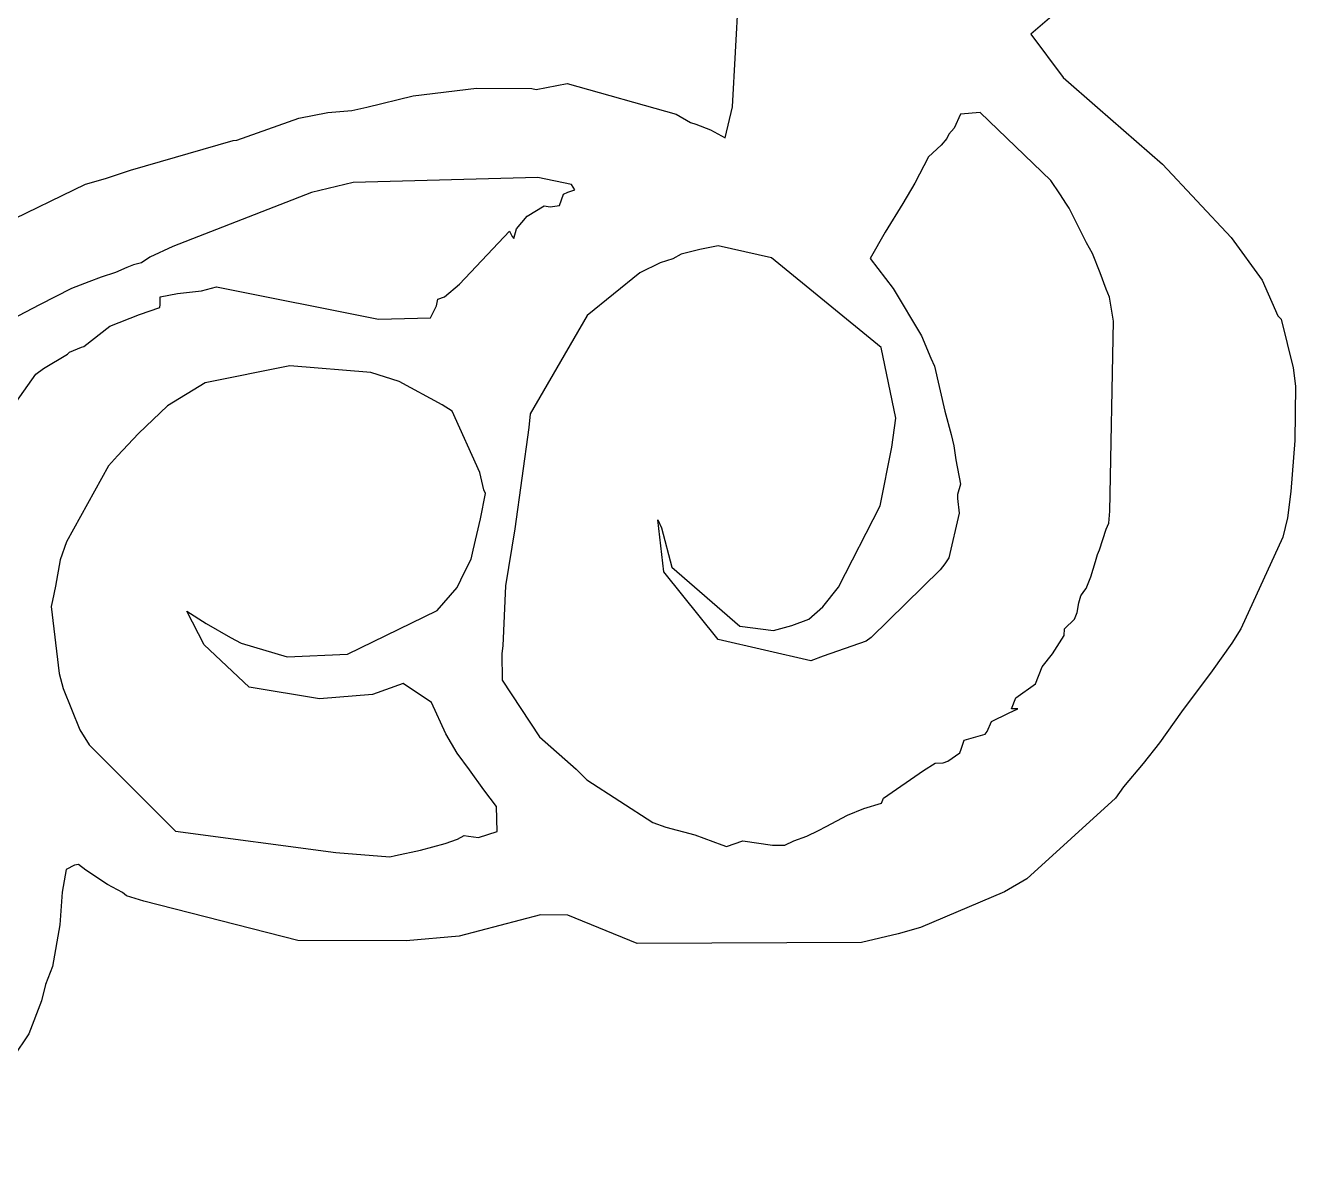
# Model space of a CAD drawing. Extents: x 0 to 208, y 1 to 205.
# Drawn here: x 171.886 to 174.728, y 195.459 to 197.987 of the extents above; entities that cross this region are included whole.
import ezdxf

# ---------------------------------------------------------------- set-up
doc = ezdxf.new("R2010")
doc.units = 0

msp = doc.modelspace()

# ---------------------------------------------------------------- linework, layer by layer
at = {"layer": 'test'}
for p, q in [((173.468083, 197.804489), (173.482844, 198.081442)), ((174.229426, 198.048129), (174.13581, 197.966764)), ((174.13581, 197.966764), (174.207785, 197.869807)), ((173.0288, 197.843294), (173.098113, 197.85622)), ((173.098113, 197.85622), (173.342359, 197.787815)), ((174.207785, 197.869807), (174.28515, 197.802587)), ((172.64997, 197.803275), (172.753387, 197.828647)), ((172.753387, 197.828647), (172.895226, 197.845834)), ((172.895226, 197.845834), (173.018724, 197.844988)), ((173.018724, 197.844988), (173.0288, 197.843294)), ((172.616366, 197.795853), (172.64997, 197.803275)), ((173.452025, 197.734701), (173.468083, 197.804489)), ((174.28515, 197.802587), (174.430308, 197.675581)), ((172.358409, 197.729502), (172.497237, 197.77892)), ((172.497237, 197.77892), (172.562072, 197.791535)), ((172.562072, 197.791535), (172.616366, 197.795853)), ((173.342359, 197.787815), (173.373858, 197.769471)), ((173.373858, 197.769471), (173.386276, 197.765209)), ((173.97848, 197.787893), (173.96386, 197.756135)), ((174.0221, 197.791534), (173.97848, 197.787893)), ((174.180714, 197.639072), (174.0221, 197.791534)), ((173.386276, 197.765209), (173.418745, 197.752791)), ((173.418745, 197.752791), (173.452025, 197.734701)), ((173.952572, 197.743209), (173.947548, 197.733613)), ((173.96386, 197.756135), (173.952572, 197.743209)), ((172.120561, 197.662548), (172.350225, 197.728938)), ((172.350225, 197.728938), (172.358409, 197.729502)), ((173.93513, 197.718204), (173.906538, 197.692606)), ((173.947548, 197.733613), (173.93513, 197.718204)), ((173.906538, 197.692606), (173.876146, 197.633049)), ((172.06452, 197.643837), (172.120561, 197.662548)), ((174.430308, 197.675581), (174.584048, 197.511816)), ((171.835584, 197.54152), (172.019982, 197.631306)), ((172.019982, 197.631306), (172.06452, 197.643837)), ((172.619025, 197.634699), (172.525951, 197.612347)), ((173.032675, 197.646271), (172.619025, 197.634699)), ((173.107653, 197.630381), (173.032675, 197.646271)), ((173.115414, 197.618133), (173.107653, 197.630381)), ((173.876146, 197.633049), (173.849617, 197.5881)), ((174.200836, 197.609159), (174.180714, 197.639072)), ((172.525951, 197.612347), (172.215888, 197.491564)), ((173.080701, 197.583053), (173.089676, 197.608707)), ((173.089676, 197.608707), (173.099356, 197.612855)), ((173.099356, 197.612855), (173.115414, 197.618133)), ((174.215737, 197.586186), (174.200836, 197.609159)), ((173.008387, 197.559261), (173.046383, 197.582771)), ((173.046383, 197.582771), (173.060155, 197.580513)), ((173.060155, 197.580513), (173.080701, 197.583053)), ((173.849617, 197.5881), (173.809742, 197.523821)), ((174.221721, 197.577719), (174.215737, 197.586186)), ((174.260148, 197.500162), (174.221721, 197.577719)), ((172.984681, 197.531378), (173.008387, 197.559261)), ((172.856869, 197.40722), (172.968651, 197.525903)), ((172.968651, 197.525903), (172.974803, 197.514191)), ((172.974803, 197.514191), (172.978924, 197.509336)), ((172.978924, 197.509336), (172.984681, 197.531378)), ((173.809742, 197.523821), (173.776256, 197.464709)), ((174.584048, 197.511816), (174.653433, 197.416372)), ((172.215888, 197.491564), (172.164369, 197.467547)), ((173.394843, 197.484676), (173.353481, 197.474347)), ((173.436211, 197.493228), (173.394843, 197.484676)), ((173.555137, 197.466558), (173.436211, 197.493228)), ((174.27409, 197.476032), (174.260148, 197.500162)), ((172.145432, 197.45496), (172.127144, 197.450332)), ((172.164369, 197.467547), (172.145432, 197.45496)), ((173.306414, 197.455325), (173.260395, 197.432691)), ((173.334854, 197.464018), (173.306414, 197.455325)), ((173.353481, 197.474347), (173.334854, 197.464018)), ((173.800902, 197.265686), (173.555137, 197.466558)), ((173.776256, 197.464709), (173.827471, 197.39789)), ((174.2906, 197.432268), (174.27409, 197.476032)), ((172.087068, 197.433116), (172.055431, 197.422759)), ((172.112299, 197.444574), (172.087068, 197.433116)), ((172.127144, 197.450332), (172.112299, 197.444574)), ((173.260395, 197.432691), (173.142948, 197.3368)), ((174.304034, 197.396273), (174.2906, 197.432268)), ((172.027198, 197.412429), (171.989024, 197.397726)), ((172.055431, 197.422759), (172.027198, 197.412429)), ((172.279659, 197.392556), (172.313543, 197.401389)), ((172.313543, 197.401389), (172.675569, 197.328539)), ((172.823851, 197.378888), (172.856869, 197.40722)), ((174.653433, 197.416372), (174.688756, 197.336336)), ((171.989024, 197.397726), (171.91723, 197.361217)), ((172.187429, 197.378783), (172.226045, 197.386657)), ((172.187429, 197.362104), (172.187429, 197.378783)), ((172.226045, 197.386657), (172.279659, 197.392556)), ((172.805535, 197.358963), (172.808781, 197.373525)), ((172.808781, 197.373525), (172.823851, 197.378888)), ((173.827471, 197.39789), (173.891425, 197.291537)), ((174.312133, 197.377985), (174.304034, 197.396273)), ((174.320656, 197.32436), (174.312133, 197.377985)), ((171.91723, 197.361217), (171.817126, 197.308696)), ((172.140639, 197.339611), (172.1863, 197.35471)), ((172.1863, 197.35471), (172.187429, 197.362104)), ((172.791876, 197.332095), (172.805535, 197.358963)), ((172.016608, 197.2675), (172.074534, 197.313421)), ((172.074534, 197.313421), (172.140639, 197.339611)), ((172.675569, 197.328539), (172.791876, 197.332095)), ((173.142948, 197.3368), (173.014912, 197.116647)), ((174.312895, 196.899331), (174.320656, 197.32436)), ((174.688756, 197.336336), (174.696263, 197.328575)), ((174.696263, 197.328575), (174.722622, 197.21999)), ((173.891425, 197.291537), (173.912282, 197.241666)), ((171.984492, 197.25497), (172.010851, 197.266371)), ((172.010851, 197.266371), (172.016608, 197.2675)), ((173.83362, 197.107503), (173.800902, 197.265686)), ((171.926193, 197.218614), (171.97992, 197.250877)), ((171.97992, 197.250877), (171.984492, 197.25497)), ((173.912282, 197.241666), (173.920494, 197.223406)), ((171.725273, 196.94704), (171.908723, 197.205575)), ((171.908723, 197.205575), (171.926193, 197.218614)), ((172.47759, 197.224298), (172.288036, 197.186288)), ((172.658565, 197.209566), (172.47759, 197.224298)), ((172.722248, 197.189415), (172.658565, 197.209566)), ((173.920494, 197.223406), (173.943411, 197.122749)), ((174.722622, 197.21999), (174.728295, 197.178625)), ((172.288036, 197.186288), (172.203716, 197.134986)), ((172.818421, 197.137145), (172.722248, 197.189415)), ((174.728295, 197.178625), (174.726602, 197.057315)), ((172.203716, 197.134986), (172.138963, 197.073177)), ((172.840773, 197.122752), (172.818421, 197.137145)), ((172.902814, 196.98577), (172.840773, 197.122752)), ((173.014912, 197.116647), (173.011977, 197.086427)), ((173.943411, 197.122749), (173.957494, 197.071043)), ((173.011977, 197.086427), (172.980941, 196.859837)), ((173.824533, 197.042007), (173.83362, 197.107503)), ((172.138963, 197.073177), (172.091429, 197.023128)), ((173.957494, 197.071043), (173.96342, 197.045192)), ((174.726602, 197.057315), (174.717542, 196.943362)), ((173.798625, 196.910729), (173.824533, 197.042007)), ((173.96342, 197.045192), (173.967992, 197.013701)), ((172.071193, 197.000324), (171.977625, 196.830472)), ((172.091429, 197.023128), (172.071193, 197.000324)), ((173.967992, 197.013701), (173.978378, 196.95941)), ((172.911591, 196.946984), (172.902814, 196.98577)), ((172.91495, 196.938856), (172.911591, 196.946984)), ((173.978378, 196.95941), (173.972, 196.936438)), ((174.717542, 196.943362), (174.709922, 196.883884)), ((172.904169, 196.881613), (172.91495, 196.938856)), ((173.972, 196.936438), (173.972, 196.927745)), ((173.972, 196.927745), (173.975274, 196.894296)), ((173.705091, 196.728902), (173.798625, 196.910729)), ((173.975274, 196.894296), (173.952103, 196.794404)), ((174.310355, 196.871871), (174.312895, 196.899331)), ((172.887518, 196.81215), (172.904169, 196.881613)), ((172.980941, 196.859837), (172.96, 196.731598)), ((173.314428, 196.76363), (173.301333, 196.879448)), ((173.301333, 196.879448), (173.309404, 196.861951)), ((173.309404, 196.861951), (173.33201, 196.773505)), ((174.289189, 196.812542), (174.304598, 196.859086)), ((174.304598, 196.859086), (174.310355, 196.871871)), ((174.709922, 196.883884), (174.699762, 196.841031)), ((171.977625, 196.830472), (171.963345, 196.790425)), ((174.699762, 196.841031), (174.605918, 196.635706)), ((172.882889, 196.79183), (172.887518, 196.81215)), ((174.280496, 196.786211), (174.285012, 196.8021)), ((174.285012, 196.8021), (174.289189, 196.812542)), ((171.963345, 196.790425), (171.952875, 196.730963)), ((172.868044, 196.762222), (172.882889, 196.79183)), ((173.33201, 196.773505), (173.484771, 196.641278)), ((173.943439, 196.781478), (173.93263, 196.767818)), ((173.952103, 196.794404), (173.943439, 196.781478)), ((174.2698, 196.751763), (174.280496, 196.786211)), ((172.851534, 196.728056), (172.868044, 196.762222)), ((173.436229, 196.611766), (173.314428, 196.76363)), ((173.93263, 196.767818), (173.778669, 196.616019)), ((174.259922, 196.726306), (174.2698, 196.751763)), ((171.952875, 196.730963), (171.945876, 196.698767)), ((172.807279, 196.677081), (172.851534, 196.728056)), ((172.96, 196.731598), (172.953961, 196.597548)), ((173.670036, 196.684797), (173.705091, 196.728902)), ((174.247448, 196.709768), (174.254165, 196.719392)), ((174.254165, 196.719392), (174.259922, 196.726306)), ((171.945876, 196.698767), (171.943336, 196.685842)), ((174.239094, 196.672543), (174.243328, 196.693935)), ((174.243328, 196.693935), (174.247448, 196.709768)), ((171.943336, 196.685842), (171.961003, 196.535892)), ((172.285352, 196.600088), (172.246569, 196.675379)), ((172.246569, 196.675379), (172.289972, 196.647947)), ((172.606176, 196.57915), (172.807279, 196.677081)), ((173.639008, 196.657308), (173.670036, 196.684797)), ((174.233845, 196.65736), (174.239094, 196.672543)), ((172.289972, 196.647947), (172.344779, 196.616028)), ((173.484771, 196.641278), (173.55978, 196.631795)), ((173.55978, 196.631795), (173.601145, 196.643479)), ((173.601145, 196.643479), (173.639008, 196.657308)), ((174.210449, 196.620445), (174.211013, 196.635431)), ((174.211013, 196.635431), (174.233845, 196.65736)), ((174.605918, 196.635706), (174.585485, 196.60375)), ((172.344779, 196.616028), (172.368486, 196.603723)), ((172.368486, 196.603723), (172.47174, 196.573167)), ((173.643053, 196.564319), (173.436229, 196.611766)), ((173.767154, 196.60775), (173.670767, 196.574648)), ((173.778669, 196.616019), (173.767154, 196.60775)), ((174.184541, 196.579946), (174.210449, 196.620445)), ((174.585485, 196.60375), (174.541549, 196.541701)), ((172.386179, 196.50483), (172.285352, 196.600088)), ((172.47174, 196.573167), (172.606176, 196.57915)), ((172.953961, 196.597548), (172.951703, 196.580784)), ((172.951703, 196.580784), (172.952267, 196.520606)), ((173.670767, 196.574648), (173.643053, 196.564319)), ((174.160778, 196.550886), (174.184541, 196.579946)), ((174.146328, 196.512571), (174.160778, 196.550886)), ((171.961003, 196.535892), (171.969752, 196.502285)), ((172.952267, 196.520606), (173.036217, 196.3939)), ((174.541549, 196.541701), (174.472661, 196.449564)), ((171.969752, 196.502285), (171.989084, 196.455749)), ((172.54378, 196.479176), (172.386179, 196.50483)), ((172.662703, 196.488969), (172.54378, 196.479176)), ((172.730817, 196.513381), (172.662703, 196.488969)), ((172.794503, 196.470732), (172.730817, 196.513381)), ((174.102394, 196.480886), (174.146328, 196.512571)), ((172.826575, 196.400927), (172.794503, 196.470732)), ((174.092714, 196.456671), (174.102394, 196.480886)), ((171.989084, 196.455749), (172.0074, 196.409213)), ((174.047962, 196.428108), (174.085828, 196.446904)), ((174.085828, 196.446904), (174.106571, 196.456556)), ((174.106571, 196.456556), (174.092714, 196.456671)), ((174.472661, 196.449564), (174.423543, 196.380654)), ((172.0074, 196.409213), (172.028538, 196.376337)), ((174.03323, 196.399632), (174.037689, 196.405897)), ((174.037689, 196.405897), (174.047962, 196.428108)), ((172.028538, 196.376337), (172.221315, 196.183085)), ((172.852173, 196.357524), (172.826575, 196.400927)), ((173.036217, 196.3939), (173.118118, 196.32151)), ((173.979834, 196.366358), (173.986805, 196.386424)), ((173.986805, 196.386424), (174.03323, 196.399632)), ((174.423543, 196.380654), (174.387294, 196.334468)), ((172.879717, 196.320031), (172.852173, 196.357524)), ((173.950059, 196.339349), (173.977012, 196.358427)), ((173.977012, 196.358427), (173.979834, 196.366358)), ((172.911484, 196.274963), (172.879717, 196.320031)), ((173.118118, 196.32151), (173.14205, 196.297944)), ((173.805646, 196.256342), (173.895675, 196.318465)), ((173.895675, 196.318465), (173.92195, 196.335172)), ((173.92195, 196.335172), (173.939391, 196.335454)), ((173.939391, 196.335454), (173.950059, 196.339349)), ((174.387294, 196.334468), (174.343347, 196.281867)), ((173.14205, 196.297944), (173.289672, 196.20239)), ((172.939921, 196.23813), (172.911484, 196.274963)), ((174.343347, 196.281867), (174.325256, 196.256552)), ((172.941614, 196.181722), (172.939921, 196.23813)), ((173.72547, 196.218242), (173.761662, 196.233341)), ((173.761662, 196.233341), (173.801413, 196.245081)), ((173.801413, 196.245081), (173.805646, 196.256342)), ((174.325256, 196.256552), (174.126538, 196.076274)), ((173.678068, 196.193435), (173.72547, 196.218242)), ((172.221315, 196.183085), (172.580183, 196.135167)), ((172.899817, 196.168881), (172.941614, 196.181722)), ((173.289672, 196.20239), (173.318705, 196.191778)), ((173.318705, 196.191778), (173.383737, 196.174732)), ((173.634267, 196.171816), (173.66026, 196.184291)), ((173.66026, 196.184291), (173.678068, 196.193435)), ((172.769719, 196.14032), (172.825283, 196.155222)), ((172.825283, 196.155222), (172.852404, 196.16445)), ((172.852404, 196.16445), (172.867305, 196.172832)), ((172.867305, 196.172832), (172.877211, 196.171421)), ((172.877211, 196.171421), (172.899817, 196.168881)), ((173.383737, 196.174732), (173.444305, 196.152267)), ((173.444305, 196.152267), (173.454606, 196.148655)), ((173.454606, 196.148655), (173.491554, 196.161044)), ((173.491554, 196.161044), (173.491119, 196.161007)), ((173.491119, 196.161007), (173.557678, 196.151327)), ((173.557678, 196.151327), (173.585448, 196.151327)), ((173.585448, 196.151327), (173.605063, 196.161007)), ((173.605063, 196.161007), (173.634267, 196.171816)), ((172.580183, 196.135167), (172.701541, 196.125346)), ((172.701541, 196.125346), (172.713959, 196.127886)), ((172.713959, 196.127886), (172.769571, 196.140303)), ((172.769571, 196.140303), (172.769719, 196.14032)), ((171.976611, 196.096566), (171.968172, 196.046178)), ((171.995294, 196.106895), (171.976611, 196.096566)), ((172.004494, 196.108306), (171.995294, 196.106895)), ((172.020609, 196.095465), (172.004494, 196.108306)), ((172.069129, 196.063676), (172.020609, 196.095465)), ((172.102578, 196.045501), (172.069129, 196.063676)), ((174.126538, 196.076274), (174.077065, 196.047276)), ((171.968172, 196.046178), (171.962838, 195.973179)), ((172.11206, 196.038332), (172.102578, 196.045501)), ((172.150999, 196.025802), (172.11206, 196.038332)), ((174.077065, 196.047276), (173.889035, 195.967353)), ((172.495039, 195.938095), (172.150999, 196.025802)), ((173.038254, 195.99542), (172.855995, 195.947719)), ((173.09964, 195.994856), (173.038254, 195.99542)), ((173.254933, 195.931201), (173.09964, 195.994856)), ((171.962838, 195.973179), (171.945989, 195.880105)), ((173.839214, 195.952763), (173.756487, 195.933459)), ((173.889035, 195.967353), (173.839214, 195.952763)), ((172.737868, 195.937531), (172.495039, 195.938095)), ((172.855995, 195.947719), (172.737868, 195.937531)), ((173.756487, 195.933459), (173.254933, 195.931201)), ((171.945989, 195.880105), (171.930749, 195.839352)), ((171.930749, 195.839352), (171.921634, 195.80316)), ((171.921634, 195.80316), (171.89316, 195.728859)), ((171.89316, 195.728859), (171.710887, 195.458674))]:
    msp.add_line(p, q, dxfattribs=at)

doc.saveas('drawing.dxf')
